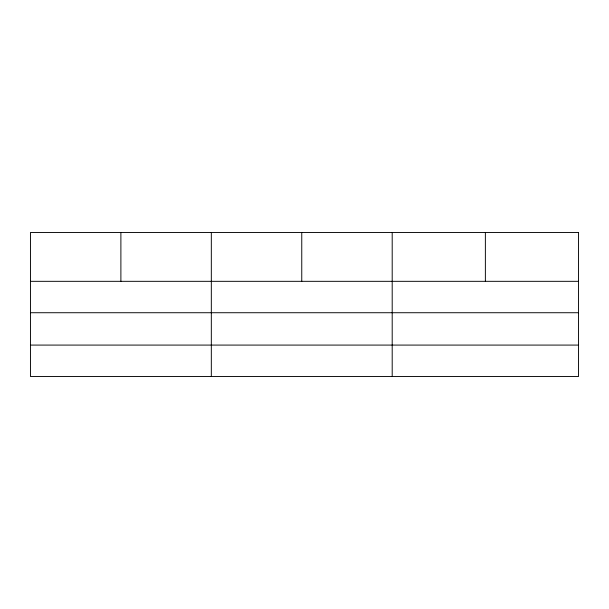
<?xml version="1.0" encoding="UTF-8"?>
<svg xmlns="http://www.w3.org/2000/svg" width="609" height="609" viewBox="0 0 609 609"><rect width="100%" height="100%" fill="white"/><g stroke="black" fill="none" stroke-linecap="round" stroke-linejoin="round"><path stroke-width="0.91" d="M30.45 281.328L578.55 281.328M30.45 312.729L578.55 312.729M30.45 345.082L578.55 345.082M485.373 232.509L485.373 281.328M392.196 232.509L392.196 376.491M301.76 232.509L301.76 281.328M211.323 232.509L211.323 376.491M120.887 232.509L120.887 281.328M578.55 232.509L30.45 232.509L30.45 376.491L578.55 376.491L578.55 232.509"/></g></svg>
